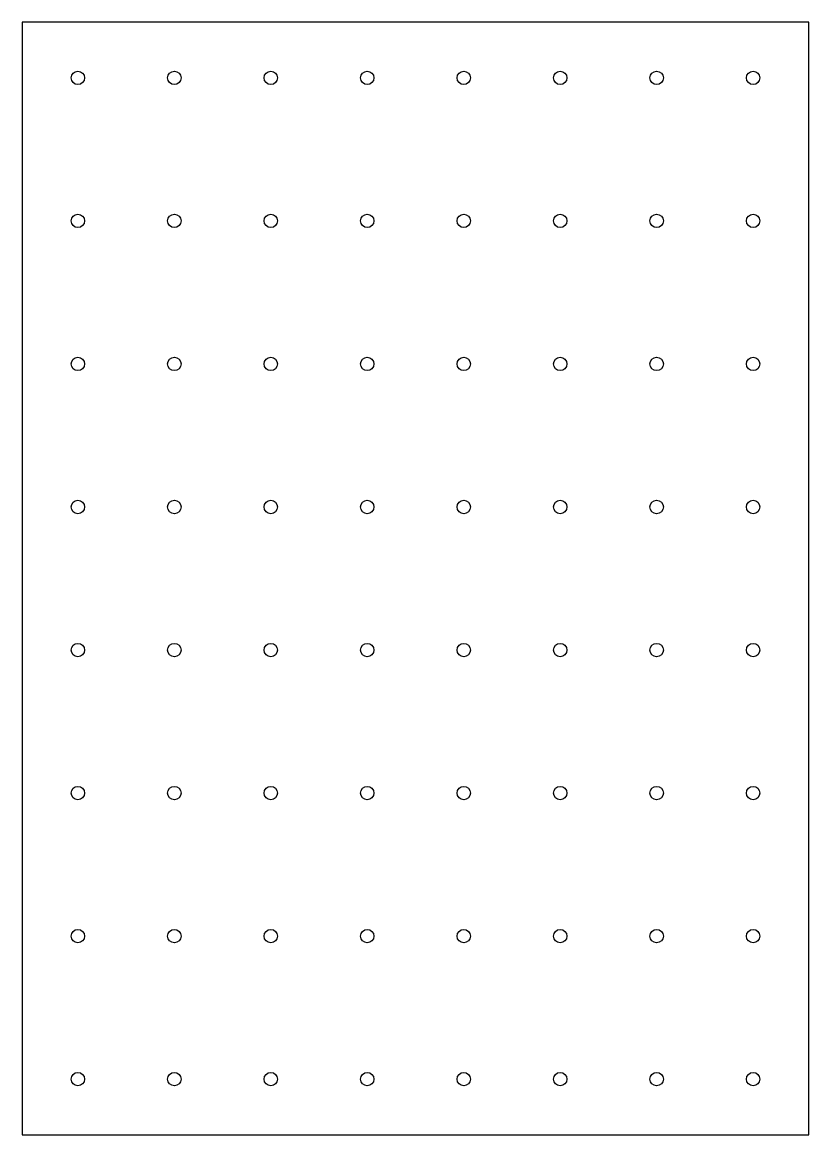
# Model space of a CAD drawing. Header units: millimetres. Extents: x 122 to 622, y 0 to 707.
import ezdxf

# ---------------------------------------------------------------- set-up
doc = ezdxf.new("R2010")
doc.units = ezdxf.units.MM
doc.header["$MEASUREMENT"] = 0
doc.layers.add('Défaut', color=18, linetype='Continuous', true_color=0x000000)

msp = doc.modelspace()

# ---------------------------------------------------------------- linework, layer by layer
at = {"layer": 'Défaut'}
msp.add_lwpolyline([(121.53, 0), (621.53, 0), (621.53, 707.21), (121.53, 707.21)], close=True, dxfattribs=at)
for centre in [(156.89, 671.85), (218.22, 671.85), (279.54, 671.85), (340.87, 671.85), (402.19, 671.85), (463.52, 671.85), (524.84, 671.85), (586.17, 671.85), (156.89, 580.93), (218.22, 580.93), (279.54, 580.93), (340.87, 580.93), (402.19, 580.93), (463.52, 580.93), (524.84, 580.93), (586.17, 580.93), (156.89, 490), (218.22, 490), (279.54, 490), (340.87, 490), (402.19, 490), (463.52, 490), (524.84, 490), (586.17, 490), (156.89, 399.07), (218.22, 399.07), (279.54, 399.07), (340.87, 399.07), (402.19, 399.07), (463.52, 399.07), (524.84, 399.07), (586.17, 399.07), (156.89, 308.14), (218.22, 308.14), (279.54, 308.14), (340.87, 308.14), (402.19, 308.14), (463.52, 308.14), (524.84, 308.14), (586.17, 308.14), (156.89, 217.22), (218.22, 217.22), (279.54, 217.22), (340.87, 217.22), (402.19, 217.22), (463.52, 217.22), (524.84, 217.22), (586.17, 217.22), (156.89, 126.29), (218.22, 126.29), (279.54, 126.29), (340.87, 126.29), (402.19, 126.29), (463.52, 126.29), (524.84, 126.29), (586.17, 126.29), (156.89, 35.36), (218.22, 35.36), (279.54, 35.36), (340.87, 35.36), (402.19, 35.36), (463.52, 35.36), (524.84, 35.36), (586.17, 35.36)]:
    msp.add_circle(centre, 4.25, dxfattribs=at)

doc.saveas('drawing.dxf')
